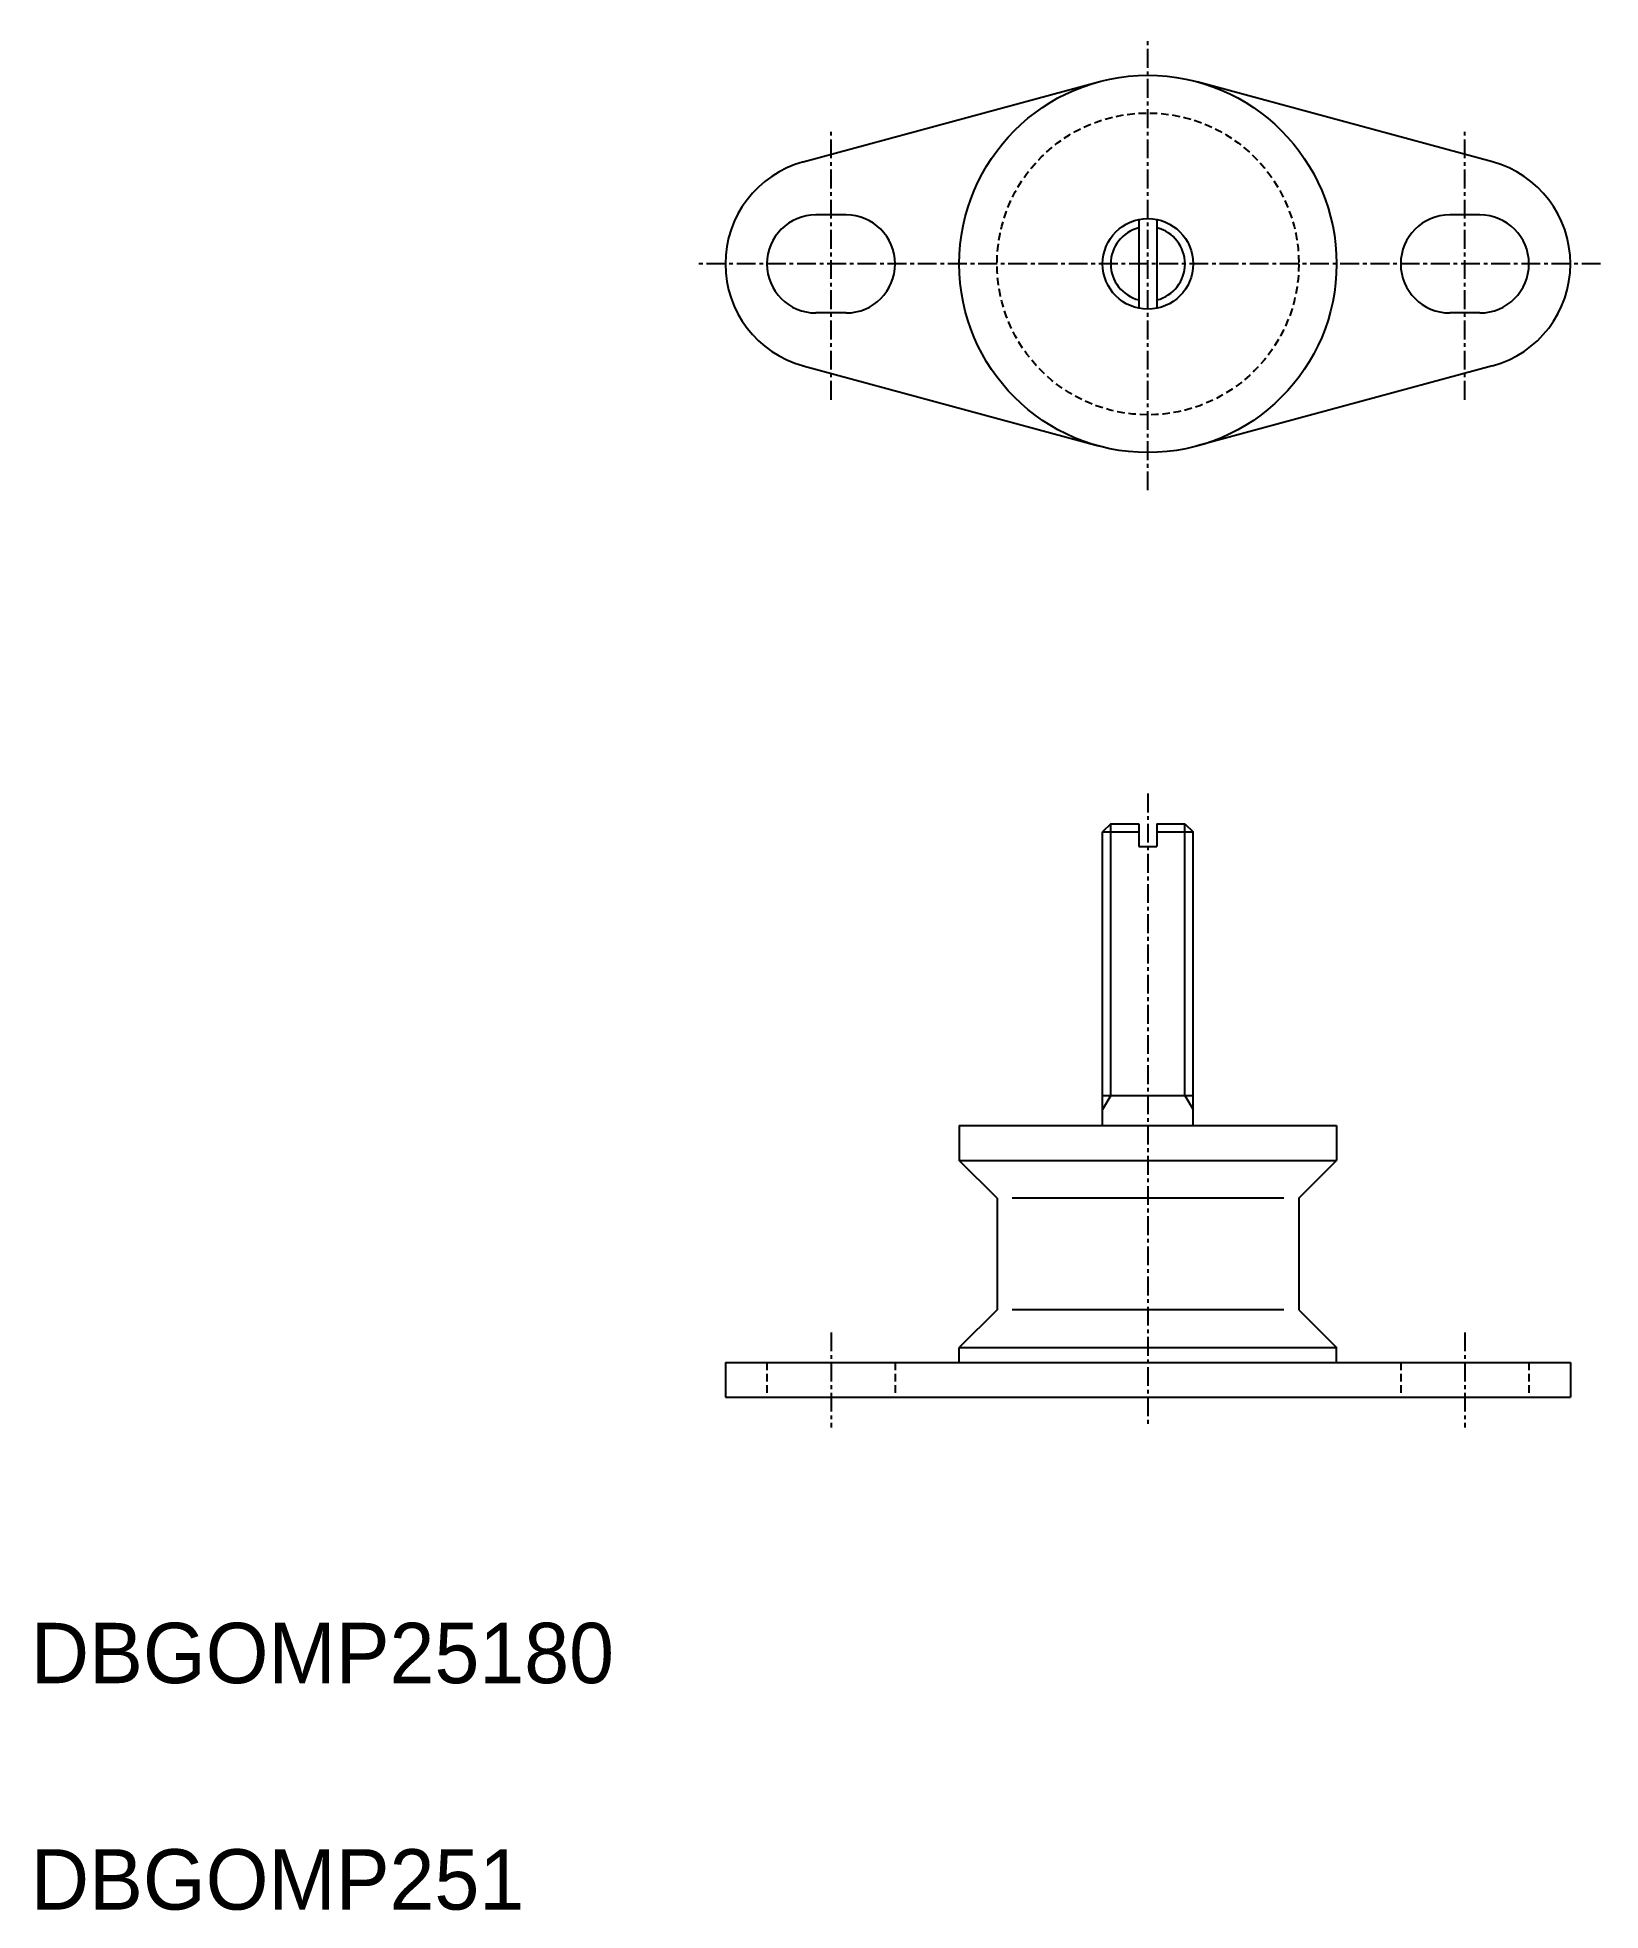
# Model space of a CAD drawing. Extents: x 14 to 117, y 11 to 135.
import ezdxf

# ---------------------------------------------------------------- set-up
doc = ezdxf.new("R2010")
doc.units = 0
doc.linetypes.add('CENTER', pattern=[2, 1.25, -0.25, 0.25, -0.25])
doc.linetypes.add('DASHED', pattern=[0.75, 0.5, -0.25])
doc.layers.get('0').update_dxf_attribs({"linetype": 'CONTINUOUS'})
doc.layers.add('CENTER', color=1, linetype='CENTER')

# ---------------------------------------------------------------- blocks, each defined once
blk = doc.blocks.new('A$C77B54946')
at = {"color": 7, "linetype": 'CONTINUOUS'}
for p, q in [((-3.25, -1), (-3.25, 1)), ((3.25, -1), (3.25, 1))]:
    blk.add_line(p, q, dxfattribs=at)
for centre, start, end in [((0, 1), 0, 180), ((0, -1), 180, 0)]:
    blk.add_arc(centre, 3.25, start, end, dxfattribs=at)

msp = doc.modelspace()

# ---------------------------------------------------------------- linework, layer by layer
at = {"color": 7, "linetype": 'CONTINUOUS'}
for p, q in [((64.61, 126.66), (84.17, 131.97)), ((110.28, 126.66), (90.72, 131.97)), ((86.85, 122.84), (86.85, 116.96)), ((88.05, 122.84), (88.05, 116.96)), ((106.45, 119.9), (106.45, 119.9)), ((106.45, 119.9), (106.45, 119.9)), ((106.45, 119.9), (106.45, 119.9)), ((64.61, 113.15), (84.17, 107.84)), ((110.28, 113.15), (90.72, 107.84)), ((84.99, 82.81), (84.45, 82.27)), ((84.45, 62.81), (84.45, 82.27)), ((84.45, 82.27), (86.85, 82.27)), ((84.99, 82.81), (86.85, 82.81)), ((86.85, 82.81), (86.85, 81.31)), ((88.05, 82.81), (88.05, 81.31)), ((88.05, 82.81), (89.9, 82.81)), ((88.05, 82.27), (90.45, 82.27)), ((89.9, 82.81), (90.45, 82.27)), ((90.45, 62.81), (90.45, 82.27)), ((86.85, 81.31), (88.05, 81.31)), ((84.45, 64.81), (90.45, 64.81)), ((74.95, 62.81), (99.95, 62.81)), ((74.95, 62.81), (99.95, 62.81)), ((74.95, 62.81), (74.95, 60.51)), ((99.95, 62.81), (99.95, 60.51)), ((74.95, 60.51), (99.95, 60.51)), ((77.45, 58.01), (74.95, 60.51)), ((97.45, 58.01), (99.95, 60.51)), ((77.45, 58.01), (77.45, 50.61)), ((96.45, 58.01), (78.45, 58.01)), ((97.45, 58.01), (97.45, 50.61)), ((77.45, 50.61), (74.95, 48.11)), ((96.45, 50.61), (78.45, 50.61)), ((97.45, 50.61), (99.95, 48.11)), ((74.95, 48.11), (99.95, 48.11)), ((74.95, 47.11), (74.95, 48.11)), ((99.95, 47.11), (99.95, 48.11)), ((59.45, 47.11), (115.45, 47.11)), ((59.45, 47.11), (59.45, 44.81)), ((115.45, 47.11), (115.45, 44.81)), ((59.45, 44.81), (115.45, 44.81))]:
    msp.add_line(p, q, dxfattribs=at)
at = {"color": 3, "linetype": 'CONTINUOUS'}
for p, q in [((84.99, 64.81), (84.99, 82.81)), ((89.9, 64.81), (89.9, 82.81)), ((84.99, 64.81), (84.45, 63.88)), ((89.9, 64.81), (90.45, 63.88))]:
    msp.add_line(p, q, dxfattribs=at)
at = {"color": 3, "linetype": 'DASHED'}
for p, q in [((62.2, 47.11), (62.2, 44.81)), ((70.7, 47.11), (70.7, 44.81)), ((104.2, 47.11), (104.2, 44.81)), ((112.7, 47.11), (112.7, 44.81))]:
    msp.add_line(p, q, dxfattribs=at)
at = {"color": 7, "linetype": 'CONTINUOUS'}
for radius in [12.5, 3]:
    msp.add_circle((87.45, 119.9), radius, dxfattribs=at)
at = {"color": 3, "linetype": 'DASHED'}
msp.add_circle((87.45, 119.9), 10, dxfattribs=at)
at = {"color": 7, "linetype": 'CONTINUOUS'}
for centre, start, end in [((66.45, 119.9), 105.1831, 254.8169), ((108.45, 119.9), 285.1831, 74.8169)]:
    msp.add_arc(centre, 7, start, end, dxfattribs=at)
at = {"color": 3, "linetype": 'CONTINUOUS'}
for start, end in [(104.1258, 255.8742), (284.1258, 75.8742)]:
    msp.add_arc((87.45, 119.9), 2.46, start, end, dxfattribs=at)
at = {"layer": 'CENTER', "color": 1, "linetype": 'CENTER'}
for p, q in [((87.45, 104.9), (87.45, 134.9)), ((66.45, 110.9), (66.45, 128.9)), ((108.45, 110.9), (108.45, 128.9)), ((117.45, 119.9), (57.45, 119.9)), ((87.45, 84.81), (87.45, 42.81)), ((66.45, 49.11), (66.45, 42.81)), ((108.45, 49.11), (108.45, 42.81))]:
    msp.add_line(p, q, dxfattribs=at)

# ---------------------------------------------------------------- block references
at = {"color": 7, "linetype": 'CONTINUOUS', "rotation": 90}
for p in [(66.45, 119.9), (108.45, 119.9)]:
    msp.add_blockref('A$C77B54946', p, dxfattribs=at)

# ---------------------------------------------------------------- texts
at = {"color": 7, "linetype": 'CONTINUOUS'}
for s, p in [('DBGOMP25180', (13.42, 25.87)), ('DBGOMP251', (13.42, 10.87))]:
    msp.add_text(s, height=4, dxfattribs=at).set_placement(p)

doc.saveas('drawing.dxf')
